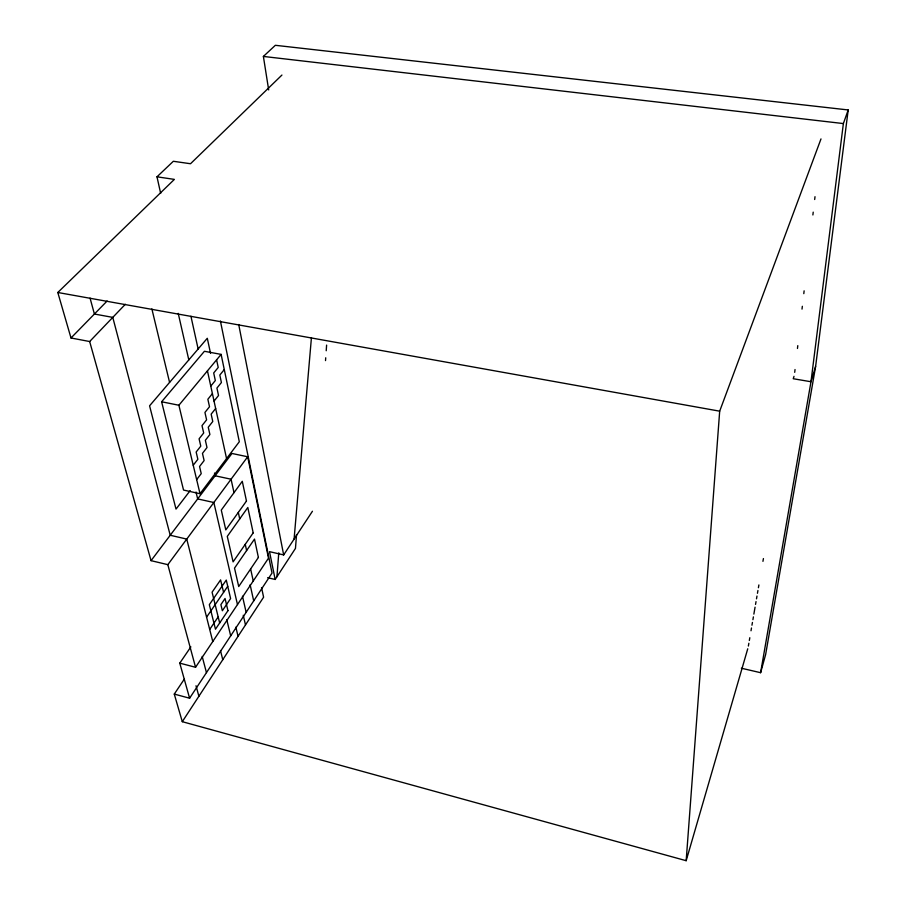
<?xml version="1.0" encoding="UTF-8"?>
<svg xmlns="http://www.w3.org/2000/svg" width="906" height="906" viewBox="0 0 906 906"><rect width="100%" height="100%" fill="white"/><g stroke="black" fill="none" stroke-linecap="round" stroke-linejoin="round"><path stroke-width="1.36" d="M325.514 360.599L325.718 357.779M326.217 350.735L326.613 345.095M184.36 679.058L174.28 694.087L182.287 721.686L686.17 860.7L719.681 411.177L820.995 138.912M276.942 576.771L278.776 552.83M296.556 534.551L295.458 548.413L275.175 579.466L267.621 577.688M294.088 539.104L311.438 337.576M794.709 372.343L795.026 369.535M797.461 348.459L797.79 345.639M802.014 309.105L802.342 306.296M803.803 293.657L804.12 290.837M812.886 214.96L813.214 212.151M814.675 199.501L815.004 196.693M268.674 89.932L263.386 56.432L275.356 45.3L848.197 109.954L843.373 123.567L810.983 381.743L760.61 672.694L741.357 668.22M760.61 672.694L765.627 654.585L815.615 366.443L848.197 109.954M748.379 646.046L748.854 643.26M749.33 640.485L749.806 637.711M751.006 630.769L751.482 627.994M751.957 625.219L752.433 622.445M752.92 619.659L753.396 616.884M753.871 614.109L755.06 607.167M755.536 604.393L756.023 601.618M756.499 598.832L756.974 596.057M757.45 593.283L757.926 590.508M758.413 587.734L758.888 584.948M762.943 561.346L763.418 558.572M686.17 860.7L747.744 648.787M815.615 366.443L810.983 381.743L793.237 378.731L794.007 376.341M182.287 721.686L263.601 597.19L261.54 587.564M275.175 579.466L269.512 551.652L283.669 554.925L312.445 511.244M174.28 694.087L189.603 698.22L272.026 573.056L220.396 320.973M195.549 667.28L268.493 558.175L247.689 456.771L231.97 453.476L151.053 560.655L167.825 564.665L195.549 667.28L179.773 663.147L190.872 646.861M209.705 629.443L218.176 616.918M206.579 617.167L227.734 586.284M167.825 564.665L247.689 456.771M200.022 493.702L239.309 441.743L221.121 354.393L204.416 351.279L161.619 401.777L183.544 490.067L200.022 493.702L178.89 405.242L221.121 354.393M196.647 479.602L201.234 473.623L199.558 466.488L204.122 460.576L202.457 453.385L207.01 447.541L205.356 440.293L209.898 434.518L208.255 427.224L212.774 421.505L211.155 414.155L215.651 408.504M190.181 490.599L176.013 509.104L149.581 405.809L207.304 338.266L210.543 353.374M193.216 465.242L197.859 459.285L196.149 452.026L200.781 446.137L199.082 438.821L203.691 432.989L202.004 425.627L206.602 419.863L204.937 412.434L209.513 406.749L207.859 399.263L212.412 393.634M214.043 401.109L218.527 395.514L216.93 388.062L221.404 382.536L219.818 375.039L224.28 369.58M210.77 386.115L215.322 380.543L213.691 372.966L218.221 367.462L216.602 359.829M160.668 193.386L156.987 176.817L174.382 179.388L57.803 292.491L70.996 337.983L89.66 341.528L125.345 304.257M70.996 337.983L107.135 300.996M281.936 75.051L190.52 163.737L173.34 161.279L156.987 176.817M263.386 56.432L843.373 123.567M57.803 292.491L719.681 411.177M161.619 401.777L178.89 405.242M89.66 341.528L151.053 560.655M179.773 663.147L189.603 698.22M90.056 298.108L94.405 314.02L112.774 317.383L170.226 535.253L186.749 539.093L212.774 641.527M196.013 685.751L198.89 696.272M202.185 656.442L206.455 672.626M220.464 650.508L222.763 659.715M219.671 622.977L212.083 592.184L220.6 579.897L223.578 592.354M151.868 308.912L169.581 382.4M196.013 492.037L197.667 498.912L213.839 502.502L237.474 604.562M226.783 619.681L230.679 635.842M235.866 627.133L238.04 636.329M243.272 615.276L245.492 624.925M178.233 313.363L188.81 359.909M214.507 473.045L215.13 475.786L231.064 479.217L233.997 492.66M242.48 596.216L246.149 612.354M190.928 316.262L198.142 348.991M250.135 584.766L253.691 600.893M207.451 370.86L226.568 458.583M238.312 512.422L239.716 518.9M245.254 544.325L246.613 550.554M250.622 568.945L253.25 580.973M238.72 324.507L283.669 554.925M227.95 610.667L215.469 629.217L209.331 604.676L226.274 580.078L230.611 598.538L222.355 610.735L220.883 604.63L225.05 598.504L227.95 610.667M258.391 557.462L238.72 586.544L234.518 568.119L254.507 539.093L258.391 557.462M253.193 532.875L233.091 561.867L227.281 536.397L247.825 507.496L253.193 532.875M246.466 501.029L225.798 529.897L221.279 510.089L242.287 481.312L246.466 501.029"/></g></svg>
